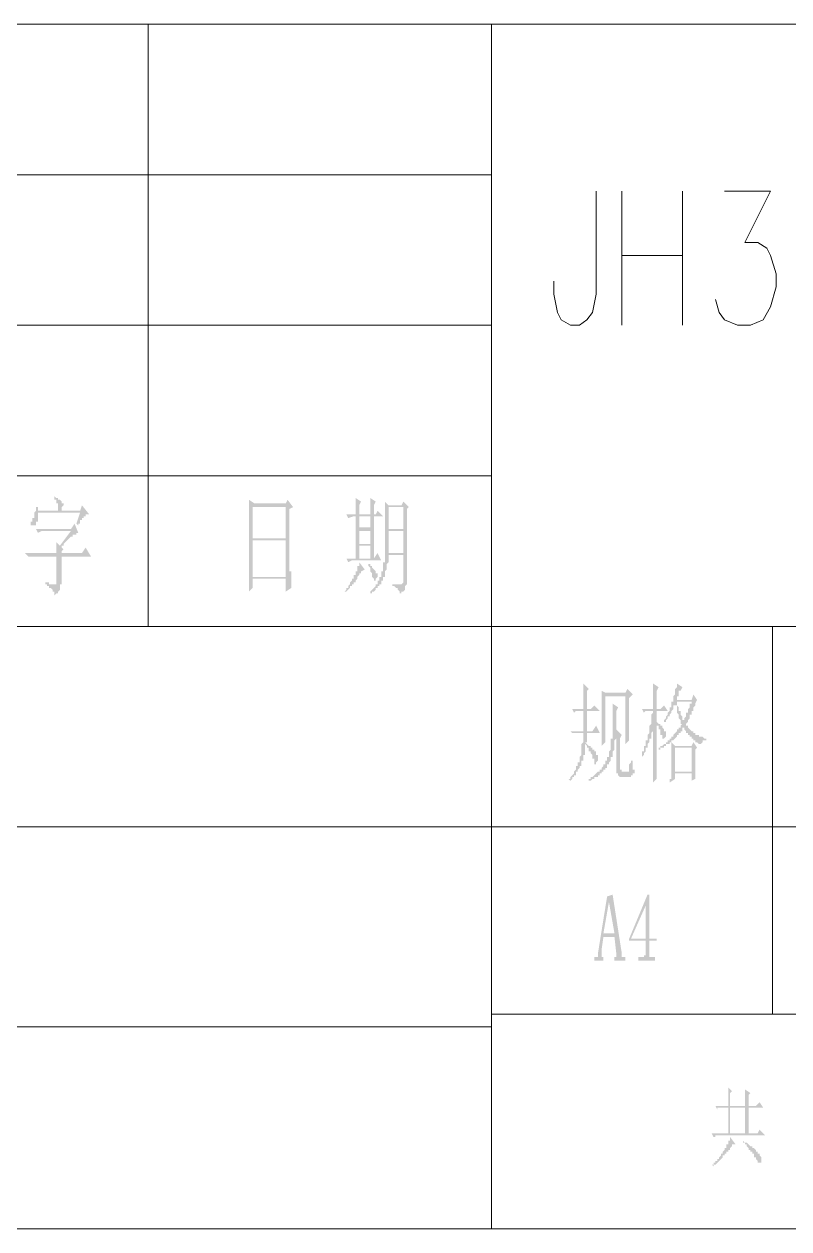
# Model space of a CAD drawing. Header units: millimetres. Extents: x 0 to 275, y 0 to 194.
# Drawn here: x 180.12 to 206.57, y 6.9 to 48.56 of the extents above; entities that cross this region are included whole.
import ezdxf

# ---------------------------------------------------------------- set-up
doc = ezdxf.new("R2010")
doc.units = ezdxf.units.MM

msp = doc.modelspace()

# ---------------------------------------------------------------- hatches: boundary and pattern name
h = msp.add_hatch(color=0)
h.paths.add_polyline_path([(181.9275, 31.284333), (181.991, 31.220833), (181.991, 31.284333), (182.0545, 31.284333), (182.0545, 31.347833), (182.0545, 31.411333), (182.118, 31.411333), (182.118, 31.474833), (182.1815, 31.474833), (182.1815, 31.538333), (182.245, 31.538333), (182.245, 31.601833), (182.3085, 31.601833), (182.372, 31.601833), (182.118, 31.919333), (182.0545, 31.728833), (181.4195, 31.728833), (181.4195, 31.792333), (181.4195, 31.855833), (181.483, 31.919333), (181.483, 31.982833), (181.4195, 31.982833), (181.4195, 32.046333), (181.356, 32.109833), (181.2925, 32.109833), (181.2925, 32.173333), (181.229, 32.173333), (181.1655, 32.236833), (181.1655, 32.173333), (181.1655, 32.109833), (181.229, 32.109833), (181.229, 32.046333), (181.229, 31.982833), (181.2925, 31.982833), (181.2925, 31.919333), (181.2925, 31.855833), (181.2925, 31.792333), (181.2925, 31.728833), (180.594, 31.728833), (180.594, 31.855833), (180.5305, 31.855833), (180.5305, 31.792333), (180.5305, 31.728833), (180.467, 31.665333), (180.467, 31.601833), (180.467, 31.538333), (180.467, 31.474833), (180.4035, 31.474833), (180.4035, 31.411333), (180.4035, 31.347833), (180.34, 31.347833), (180.34, 31.284333), (180.34, 31.220833), (180.4035, 31.220833), (180.467, 31.220833), (180.5305, 31.220833), (180.5305, 31.284333), (180.5305, 31.347833), (180.594, 31.347833), (180.594, 31.411333), (180.594, 31.474833), (180.594, 31.538333), (180.594, 31.601833), (180.594, 31.665333), (182.0545, 31.665333)])
h.paths.add_polyline_path([(181.229, 30.268333), (180.1495, 30.268333), (180.2765, 30.141333), (180.34, 30.141333), (180.4035, 30.141333), (180.467, 30.141333), (181.229, 30.141333), (181.229, 29.315833), (181.229, 29.252333), (181.229, 29.188833), (181.1655, 29.188833), (181.102, 29.188833), (181.0385, 29.188833), (180.975, 29.188833), (180.975, 29.252333), (180.9115, 29.252333), (180.848, 29.252333), (180.848, 29.188833), (180.9115, 29.188833), (180.9115, 29.125333), (180.975, 29.125333), (180.975, 29.061833), (181.0385, 29.061833), (181.102, 28.998333), (181.102, 28.934833), (181.1655, 28.934833), (181.1655, 28.871333), (181.1655, 28.807833), (181.229, 28.871333), (181.2925, 28.871333), (181.2925, 28.934833), (181.356, 28.998333), (181.356, 29.061833), (181.356, 29.125333), (181.356, 29.188833), (181.4195, 29.188833), (181.4195, 29.252333), (181.4195, 30.141333), (182.4355, 30.141333), (182.245, 30.458833), (182.118, 30.268333), (181.4195, 30.268333), (181.4195, 30.331833), (181.483, 30.395333), (181.4195, 30.458833), (181.4195, 30.522333), (181.483, 30.522333), (181.483, 30.585833), (181.5465, 30.649333), (181.61, 30.712833), (181.6735, 30.776333), (181.737, 30.839833), (181.8005, 30.839833), (181.8005, 30.903333), (181.864, 30.903333), (181.9275, 30.903333), (181.9275, 30.966833), (181.991, 30.966833), (181.864, 31.284333), (181.737, 31.093833), (180.5305, 31.093833), (180.594, 30.966833), (180.721, 31.030333), (181.737, 31.030333), (181.356, 30.522333), (181.229, 30.649333), (181.229, 30.585833), (181.229, 30.522333), (181.229, 30.458833), (181.229, 30.395333), (181.229, 30.331833)])
h = msp.add_hatch(color=0)
h.paths.add_polyline_path([(188.0235, 31.855833), (189.1665, 31.855833), (189.1665, 30.776333), (188.0235, 30.776333)])
h.paths.add_polyline_path([(188.0235, 30.712833), (189.1665, 30.712833), (189.1665, 29.442833), (188.0235, 29.442833)])
h.paths.add_polyline_path([(187.8965, 28.934833), (188.0235, 29.061833), (188.0235, 29.379333), (189.1665, 29.379333), (189.1665, 28.934833), (189.357, 29.061833), (189.357, 29.125333), (189.357, 29.188833), (189.357, 29.252333), (189.357, 29.315833), (189.357, 29.379333), (189.357, 29.442833), (189.357, 29.506333), (189.357, 29.569833), (189.357, 29.633333), (189.2935, 29.633333), (189.2935, 29.696833), (189.2935, 29.760333), (189.2935, 29.823833), (189.2935, 31.792333), (189.4205, 31.855833), (189.23, 32.109833), (189.1665, 31.982833), (188.087, 31.982833), (187.8965, 32.109833), (187.8965, 32.046333), (187.8965, 31.982833), (187.8965, 31.919333), (187.8965, 31.855833), (187.8965, 31.792333), (187.8965, 31.728833), (187.8965, 31.665333), (187.8965, 31.601833), (187.8965, 31.538333), (187.8965, 31.474833), (187.8965, 31.411333), (187.8965, 31.347833), (187.8965, 31.284333), (187.8965, 31.220833), (187.8965, 31.157333), (187.8965, 31.093833), (187.8965, 31.030333), (187.8965, 30.966833), (187.8965, 30.903333), (187.8965, 30.839833), (187.8965, 30.776333), (187.8965, 30.712833), (187.8965, 30.649333), (187.8965, 30.585833), (187.8965, 30.522333), (187.8965, 30.458833), (187.8965, 30.395333), (187.8965, 30.331833), (187.8965, 30.268333), (187.8965, 30.204833), (187.8965, 30.141333), (187.8965, 30.077833), (187.8965, 30.014333), (187.8965, 29.950833), (187.8965, 29.887333), (187.8965, 29.823833), (187.8965, 29.760333), (187.8965, 29.696833), (187.8965, 29.633333), (187.8965, 29.569833), (187.8965, 29.506333), (187.8965, 29.442833), (187.8965, 29.379333), (187.8965, 29.315833), (187.8965, 29.252333), (187.8965, 29.188833), (187.8965, 29.125333), (187.8965, 29.061833), (187.8965, 28.998333)])
h = msp.add_hatch(color=0)
h.paths.add_polyline_path([(191.7065, 31.538333), (192.0875, 31.538333), (192.0875, 31.157333), (191.7065, 31.157333)])
h.paths.add_polyline_path([(191.7065, 31.030333), (192.0875, 31.030333), (192.0875, 30.585833), (191.7065, 30.585833)])
h.paths.add_polyline_path([(191.7065, 30.522333), (192.0875, 30.522333), (192.0875, 30.077833), (191.7065, 30.077833)])
h.paths.add_polyline_path([(191.5795, 31.601833), (191.262, 31.601833), (191.3255, 31.474833), (191.516, 31.538333), (191.5795, 31.538333), (191.5795, 30.077833), (191.262, 30.077833), (191.3255, 29.950833), (191.4525, 30.014333), (192.4685, 30.014333), (192.3415, 30.268333), (192.2145, 30.077833), (192.2145, 31.538333), (192.532, 31.538333), (192.3415, 31.728833), (192.278, 31.601833), (192.2145, 31.601833), (192.2145, 31.919333), (192.278, 32.046333), (192.0875, 32.173333), (192.0875, 32.109833), (192.0875, 32.046333), (192.0875, 31.982833), (192.0875, 31.919333), (192.0875, 31.855833), (192.0875, 31.792333), (192.0875, 31.728833), (192.0875, 31.665333), (192.0875, 31.601833), (191.7065, 31.601833), (191.7065, 31.919333), (191.77, 32.046333), (191.5795, 32.173333), (191.5795, 32.109833), (191.5795, 32.046333), (191.5795, 31.982833), (191.5795, 31.919333), (191.5795, 31.855833), (191.5795, 31.792333), (191.5795, 31.728833), (191.5795, 31.665333)])
h.paths.add_polyline_path([(191.7065, 29.950833), (191.7065, 29.887333), (191.7065, 29.823833), (191.643, 29.823833), (191.643, 29.760333), (191.643, 29.696833), (191.643, 29.633333), (191.5795, 29.633333), (191.5795, 29.569833), (191.5795, 29.506333), (191.516, 29.506333), (191.516, 29.442833), (191.516, 29.379333), (191.4525, 29.379333), (191.4525, 29.315833), (191.389, 29.252333), (191.389, 29.188833), (191.3255, 29.125333), (191.3255, 29.061833), (191.262, 29.061833), (191.262, 28.998333), (191.1985, 28.934833), (191.262, 28.934833), (191.3255, 28.998333), (191.389, 29.061833), (191.389, 29.125333), (191.4525, 29.125333), (191.4525, 29.188833), (191.516, 29.188833), (191.516, 29.252333), (191.5795, 29.252333), (191.5795, 29.315833), (191.643, 29.379333), (191.643, 29.442833), (191.7065, 29.506333), (191.7065, 29.569833), (191.77, 29.569833), (191.77, 29.633333), (191.897, 29.696833)])
h.paths.add_polyline_path([(192.024, 29.887333), (192.024, 29.823833), (192.0875, 29.760333), (192.0875, 29.696833), (192.0875, 29.633333), (192.151, 29.569833), (192.151, 29.506333), (192.151, 29.442833), (192.2145, 29.379333), (192.2145, 29.315833), (192.278, 29.315833), (192.278, 29.379333), (192.3415, 29.442833), (192.3415, 29.506333), (192.3415, 29.569833), (192.278, 29.569833), (192.278, 29.633333), (192.2145, 29.696833), (192.151, 29.760333), (192.151, 29.823833), (192.0875, 29.823833), (192.0875, 29.887333)])
h.paths.add_polyline_path([(192.7225, 31.855833), (193.2305, 31.855833), (193.2305, 31.093833), (192.7225, 31.093833)])
h.paths.add_polyline_path([(192.7225, 31.030333), (193.2305, 31.030333), (193.2305, 30.268333), (192.7225, 30.268333), (192.7225, 30.331833), (192.7225, 30.395333), (192.7225, 30.458833), (192.7225, 30.522333), (192.7225, 30.585833), (192.7225, 30.649333), (192.7225, 30.712833), (192.7225, 30.776333), (192.7225, 30.839833), (192.7225, 30.903333), (192.7225, 30.966833)])
h.paths.add_polyline_path([(192.8495, 29.188833), (192.8495, 29.125333), (192.913, 29.125333), (192.9765, 29.061833), (193.04, 29.061833), (193.04, 28.998333), (193.1035, 28.934833), (193.1035, 28.871333), (193.167, 28.871333), (193.167, 28.934833), (193.2305, 28.934833), (193.294, 28.998333), (193.294, 29.061833), (193.294, 29.125333), (193.3575, 29.188833), (193.3575, 31.792333), (193.421, 31.855833), (193.2305, 32.046333), (193.167, 31.919333), (192.7225, 31.919333), (192.5955, 32.046333), (192.5955, 31.982833), (192.5955, 31.919333), (192.5955, 31.855833), (192.5955, 31.792333), (192.5955, 31.728833), (192.5955, 31.665333), (192.5955, 31.601833), (192.5955, 31.538333), (192.5955, 31.474833), (192.5955, 31.411333), (192.5955, 31.347833), (192.5955, 31.284333), (192.5955, 31.220833), (192.5955, 31.157333), (192.5955, 31.093833), (192.5955, 31.030333), (192.5955, 30.966833), (192.5955, 30.903333), (192.5955, 30.839833), (192.5955, 30.776333), (192.5955, 30.712833), (192.5955, 30.649333), (192.5955, 30.585833), (192.5955, 30.522333), (192.5955, 30.458833), (192.5955, 30.395333), (192.5955, 30.331833), (192.5955, 30.268333), (192.5955, 30.204833), (192.5955, 30.141333), (192.5955, 30.077833), (192.5955, 30.014333), (192.5955, 29.950833), (192.532, 29.950833), (192.532, 29.887333), (192.532, 29.823833), (192.532, 29.760333), (192.532, 29.696833), (192.532, 29.633333), (192.4685, 29.633333), (192.4685, 29.569833), (192.4685, 29.506333), (192.4685, 29.442833), (192.405, 29.442833), (192.405, 29.379333), (192.405, 29.315833), (192.3415, 29.315833), (192.3415, 29.252333), (192.3415, 29.188833), (192.278, 29.188833), (192.278, 29.125333), (192.2145, 29.061833), (192.151, 28.998333), (192.0875, 28.934833), (192.0875, 28.871333), (192.151, 28.871333), (192.151, 28.934833), (192.2145, 28.934833), (192.278, 28.998333), (192.278, 29.061833), (192.3415, 29.061833), (192.3415, 29.125333), (192.405, 29.125333), (192.405, 29.188833), (192.4685, 29.188833), (192.4685, 29.252333), (192.4685, 29.315833), (192.532, 29.315833), (192.532, 29.379333), (192.532, 29.442833), (192.5955, 29.442833), (192.5955, 29.506333), (192.5955, 29.569833), (192.5955, 29.633333), (192.659, 29.696833), (192.659, 29.760333), (192.659, 29.823833), (192.659, 29.887333), (192.7225, 29.950833), (192.7225, 30.014333), (192.7225, 30.077833), (192.7225, 30.141333), (192.7225, 30.204833), (193.2305, 30.204833), (193.2305, 29.315833), (193.2305, 29.252333), (193.167, 29.188833), (193.1035, 29.188833), (193.04, 29.188833), (192.9765, 29.188833), (192.913, 29.188833)])
h = msp.add_hatch(color=0)
h.paths.add_polyline_path([(199.4535, 25.759833), (199.4535, 25.696333), (199.4535, 25.632833), (199.4535, 25.569333), (199.4535, 25.505833), (199.4535, 25.442333), (199.4535, 25.378833), (199.4535, 25.315333), (199.4535, 25.251833), (199.4535, 25.188333), (199.4535, 25.124833), (199.4535, 25.061333), (199.4535, 24.997833), (199.4535, 24.934333), (199.4535, 24.870833), (199.0725, 24.870833), (199.136, 24.743833), (199.1995, 24.807333), (199.263, 24.807333), (199.3265, 24.807333), (199.4535, 24.807333), (199.4535, 24.108833), (199.009, 24.108833), (199.0725, 24.045333), (199.136, 24.045333), (199.1995, 24.045333), (199.263, 24.045333), (199.4535, 24.045333), (199.4535, 23.981833), (199.4535, 23.918333), (199.4535, 23.854833), (199.4535, 23.791333), (199.4535, 23.727833), (199.39, 23.664333), (199.39, 23.600833), (199.39, 23.537333), (199.39, 23.473833), (199.39, 23.410333), (199.39, 23.346833), (199.39, 23.283333), (199.3265, 23.219833), (199.3265, 23.156333), (199.3265, 23.092833), (199.3265, 23.029333), (199.263, 23.029333), (199.263, 22.965833), (199.263, 22.902333), (199.1995, 22.902333), (199.1995, 22.838833), (199.1995, 22.775333), (199.136, 22.711833), (199.136, 22.648333), (199.0725, 22.584833), (199.009, 22.521333), (199.009, 22.457833), (198.9455, 22.457833), (199.009, 22.394333), (199.0725, 22.457833), (199.0725, 22.521333), (199.136, 22.521333), (199.136, 22.584833), (199.1995, 22.584833), (199.1995, 22.648333), (199.1995, 22.711833), (199.263, 22.711833), (199.263, 22.775333), (199.3265, 22.838833), (199.3265, 22.902333), (199.39, 22.902333), (199.39, 22.965833), (199.39, 23.029333), (199.39, 23.092833), (199.4535, 23.092833), (199.4535, 23.156333), (199.4535, 23.219833), (199.4535, 23.283333), (199.517, 23.283333), (199.517, 23.346833), (199.517, 23.410333), (199.517, 23.473833), (199.517, 23.537333), (199.517, 23.600833), (199.517, 23.664333), (199.5805, 23.600833), (199.5805, 23.537333), (199.644, 23.537333), (199.644, 23.473833), (199.644, 23.410333), (199.7075, 23.410333), (199.7075, 23.346833), (199.771, 23.283333), (199.771, 23.219833), (199.771, 23.156333), (199.8345, 23.156333), (199.8345, 23.092833), (199.8345, 23.029333), (199.8345, 22.965833), (199.898, 22.965833), (199.898, 23.029333), (199.9615, 23.092833), (199.9615, 23.156333), (199.9615, 23.219833), (199.9615, 23.283333), (199.898, 23.283333), (199.898, 23.346833), (199.898, 23.410333), (199.8345, 23.410333), (199.8345, 23.473833), (199.771, 23.473833), (199.771, 23.537333), (199.7075, 23.537333), (199.7075, 23.600833), (199.644, 23.600833), (199.5805, 23.664333), (199.517, 23.727833), (199.5805, 23.727833), (199.5805, 23.791333), (199.5805, 23.854833), (199.5805, 23.918333), (199.5805, 23.981833), (199.5805, 24.045333), (200.025, 24.045333), (199.898, 24.299333), (199.771, 24.108833), (199.5805, 24.108833), (199.5805, 24.807333), (200.025, 24.807333), (199.8345, 24.997833), (199.7075, 24.870833), (199.5805, 24.870833), (199.5805, 25.505833), (199.644, 25.569333)])
h.paths.add_polyline_path([(201.041, 25.251833), (201.168, 25.378833), (200.9775, 25.569333), (200.914, 25.442333), (200.2155, 25.442333), (200.0885, 25.505833), (200.0885, 25.442333), (200.0885, 25.378833), (200.0885, 25.315333), (200.0885, 25.251833), (200.0885, 25.188333), (200.0885, 25.124833), (200.0885, 25.061333), (200.0885, 24.997833), (200.0885, 24.934333), (200.0885, 24.870833), (200.0885, 24.807333), (200.0885, 24.743833), (200.0885, 24.680333), (200.0885, 24.616833), (200.0885, 24.553333), (200.0885, 24.489833), (200.0885, 24.426333), (200.0885, 24.362833), (200.0885, 24.299333), (200.0885, 24.235833), (200.0885, 24.172333), (200.0885, 24.108833), (200.0885, 24.045333), (200.0885, 23.981833), (200.0885, 23.918333), (200.0885, 23.854833), (200.0885, 23.791333), (200.0885, 23.727833), (200.0885, 23.664333), (200.0885, 23.600833), (200.2155, 23.727833), (200.2155, 25.315333), (200.914, 25.315333), (200.914, 23.664333), (201.041, 23.791333), (201.041, 23.854833), (201.041, 23.918333), (201.041, 23.981833), (201.041, 24.045333), (201.041, 24.108833), (201.041, 24.172333), (201.041, 24.235833), (201.041, 24.299333), (201.041, 24.362833), (201.041, 24.426333), (201.041, 24.489833), (201.041, 24.553333), (201.041, 24.616833), (201.041, 24.680333), (201.041, 24.743833), (201.041, 24.807333), (201.041, 24.870833), (201.041, 24.934333), (201.041, 24.997833), (201.041, 25.061333), (201.041, 25.124833), (201.041, 25.188333)])
h.paths.add_polyline_path([(200.4695, 25.061333), (200.4695, 24.997833), (200.4695, 24.934333), (200.4695, 24.870833), (200.4695, 24.807333), (200.4695, 24.743833), (200.4695, 24.680333), (200.4695, 24.616833), (200.4695, 24.553333), (200.4695, 24.489833), (200.4695, 24.426333), (200.4695, 24.362833), (200.4695, 24.299333), (200.4695, 24.235833), (200.4695, 24.172333), (200.4695, 24.108833), (200.4695, 24.045333), (200.4695, 23.981833), (200.4695, 23.918333), (200.4695, 23.854833), (200.406, 23.854833), (200.406, 23.791333), (200.406, 23.727833), (200.406, 23.664333), (200.406, 23.600833), (200.406, 23.537333), (200.406, 23.473833), (200.3425, 23.410333), (200.3425, 23.346833), (200.3425, 23.283333), (200.3425, 23.219833), (200.279, 23.219833), (200.279, 23.156333), (200.279, 23.092833), (200.2155, 23.092833), (200.2155, 23.029333), (200.2155, 22.965833), (200.152, 22.965833), (200.152, 22.902333), (200.0885, 22.838833), (200.0885, 22.775333), (200.025, 22.775333), (200.025, 22.711833), (199.9615, 22.711833), (199.898, 22.648333), (199.8345, 22.584833), (199.771, 22.521333), (199.7075, 22.521333), (199.7075, 22.457833), (199.644, 22.457833), (199.644, 22.394333), (199.7075, 22.394333), (199.771, 22.457833), (199.8345, 22.457833), (199.8345, 22.521333), (199.898, 22.521333), (199.9615, 22.521333), (199.9615, 22.584833), (200.025, 22.584833), (200.025, 22.648333), (200.0885, 22.648333), (200.0885, 22.711833), (200.152, 22.711833), (200.152, 22.775333), (200.2155, 22.775333), (200.2155, 22.838833), (200.279, 22.838833), (200.279, 22.902333), (200.279, 22.965833), (200.3425, 22.965833), (200.3425, 23.029333), (200.406, 23.092833), (200.406, 23.156333), (200.406, 23.219833), (200.4695, 23.219833), (200.4695, 23.283333), (200.4695, 23.346833), (200.4695, 23.410333), (200.533, 23.473833), (200.533, 23.537333), (200.533, 23.600833), (200.533, 23.664333), (200.533, 23.727833), (200.533, 23.791333), (200.5965, 23.854833), (200.5965, 23.918333), (200.5965, 23.981833), (200.5965, 24.045333), (200.5965, 24.108833), (200.5965, 24.172333), (200.5965, 24.235833), (200.5965, 24.299333), (200.5965, 24.362833), (200.5965, 24.426333), (200.5965, 24.489833), (200.5965, 24.553333), (200.5965, 24.616833), (200.5965, 24.680333), (200.5965, 24.743833), (200.5965, 24.807333), (200.66, 24.934333)])
h.paths.add_polyline_path([(200.5965, 22.838833), (200.5965, 22.775333), (200.5965, 22.711833), (200.5965, 22.648333), (200.66, 22.648333), (200.66, 22.584833), (200.7235, 22.521333), (200.787, 22.521333), (201.041, 22.521333), (201.1045, 22.521333), (201.1045, 22.584833), (201.168, 22.584833), (201.168, 22.648333), (201.2315, 22.648333), (201.2315, 22.711833), (201.2315, 22.775333), (201.168, 22.775333), (201.168, 22.838833), (201.168, 22.902333), (201.168, 22.965833), (201.168, 23.029333), (201.168, 23.092833), (201.1045, 23.092833), (201.1045, 23.156333), (201.1045, 23.219833), (201.1045, 23.283333), (201.1045, 23.346833), (201.1045, 23.283333), (201.1045, 23.219833), (201.1045, 23.156333), (201.1045, 23.092833), (201.1045, 23.029333), (201.041, 22.965833), (201.041, 22.902333), (201.041, 22.838833), (201.041, 22.775333), (201.041, 22.711833), (200.9775, 22.711833), (200.8505, 22.711833), (200.787, 22.711833), (200.787, 22.775333), (200.7235, 22.775333), (200.7235, 22.838833), (200.7235, 23.854833), (200.787, 23.981833), (200.5965, 24.172333), (200.5965, 24.108833), (200.5965, 24.045333), (200.5965, 23.981833), (200.5965, 23.918333), (200.5965, 23.854833), (200.5965, 23.791333), (200.5965, 23.727833), (200.5965, 23.664333), (200.5965, 23.600833)])
h = msp.add_hatch(color=0)
h.paths.add_polyline_path([(202.6285, 23.537333), (203.2, 23.537333), (203.2, 22.711833), (202.6285, 22.711833)])
h.paths.add_polyline_path([(203.327, 23.473833), (203.3905, 23.537333), (203.2635, 23.727833), (203.2, 23.600833), (202.6285, 23.600833), (202.5015, 23.727833), (202.5015, 23.791333), (202.565, 23.791333), (202.6285, 23.854833), (202.692, 23.918333), (202.692, 23.981833), (202.7555, 23.981833), (202.7555, 24.045333), (202.819, 24.045333), (202.819, 24.108833), (202.8825, 24.108833), (202.8825, 24.172333), (202.8825, 24.235833), (202.946, 24.235833), (202.946, 24.172333), (203.0095, 24.108833), (203.0095, 24.045333), (203.073, 24.045333), (203.073, 23.981833), (203.1365, 23.981833), (203.1365, 23.918333), (203.2, 23.918333), (203.2, 23.854833), (203.2635, 23.854833), (203.2635, 23.791333), (203.327, 23.791333), (203.327, 23.727833), (203.3905, 23.727833), (203.454, 23.664333), (203.5175, 23.664333), (203.581, 23.727833), (203.581, 23.791333), (203.6445, 23.791333), (203.708, 23.791333), (203.708, 23.854833), (203.6445, 23.854833), (203.581, 23.918333), (203.5175, 23.918333), (203.454, 23.918333), (203.454, 23.981833), (203.3905, 23.981833), (203.327, 23.981833), (203.327, 24.045333), (203.2635, 24.045333), (203.2635, 24.108833), (203.2, 24.108833), (203.1365, 24.172333), (203.073, 24.235833), (203.073, 24.299333), (203.0095, 24.299333), (203.0095, 24.362833), (203.073, 24.426333), (203.073, 24.489833), (203.1365, 24.553333), (203.1365, 24.616833), (203.1365, 24.680333), (203.2, 24.680333), (203.2, 24.743833), (203.2, 24.807333), (203.2635, 24.807333), (203.2635, 24.870833), (203.2635, 24.934333), (203.327, 24.997833), (203.327, 25.061333), (203.3905, 25.188333), (203.2635, 25.378833), (203.2, 25.188333), (202.692, 25.188333), (202.692, 25.251833), (202.692, 25.315333), (202.7555, 25.315333), (202.7555, 25.378833), (202.7555, 25.442333), (202.7555, 25.505833), (202.819, 25.505833), (202.8825, 25.632833), (202.692, 25.759833), (202.692, 25.696333), (202.692, 25.632833), (202.6285, 25.569333), (202.6285, 25.505833), (202.6285, 25.442333), (202.6285, 25.378833), (202.565, 25.315333), (202.565, 25.251833), (202.565, 25.188333), (202.565, 25.124833), (202.5015, 25.124833), (202.5015, 25.061333), (202.5015, 24.997833), (202.5015, 24.934333), (202.438, 24.934333), (202.438, 24.870833), (202.438, 24.807333), (202.3745, 24.743833), (202.3745, 24.680333), (202.311, 24.616833), (202.311, 24.553333), (202.2475, 24.489833), (202.2475, 24.426333), (202.311, 24.426333), (202.311, 24.489833), (202.3745, 24.553333), (202.3745, 24.616833), (202.438, 24.616833), (202.438, 24.680333), (202.5015, 24.743833), (202.5015, 24.807333), (202.565, 24.870833), (202.565, 24.934333), (202.565, 24.997833), (202.6285, 24.997833), (202.6285, 25.061333), (202.6285, 24.997833), (202.692, 24.997833), (202.692, 24.934333), (202.692, 24.870833), (202.692, 24.807333), (202.692, 24.743833), (202.7555, 24.680333), (202.7555, 24.616833), (202.7555, 24.553333), (202.819, 24.489833), (202.819, 24.426333), (202.819, 24.362833), (202.8825, 24.362833), (202.819, 24.299333), (202.819, 24.235833), (202.7555, 24.235833), (202.7555, 24.172333), (202.692, 24.172333), (202.692, 24.108833), (202.6285, 24.045333), (202.565, 23.981833), (202.565, 23.918333), (202.5015, 23.918333), (202.5015, 23.854833), (202.438, 23.854833), (202.438, 23.791333), (202.3745, 23.791333), (202.3745, 23.727833), (202.311, 23.727833), (202.311, 23.664333), (202.2475, 23.664333), (202.184, 23.600833), (202.1205, 23.600833), (202.1205, 23.537333), (202.057, 23.537333), (202.057, 23.473833), (202.1205, 23.473833), (202.1205, 23.537333), (202.184, 23.537333), (202.2475, 23.537333), (202.2475, 23.600833), (202.311, 23.600833), (202.311, 23.664333), (202.3745, 23.664333), (202.438, 23.664333), (202.438, 23.727833), (202.5015, 23.727833), (202.5015, 23.664333), (202.5015, 23.600833), (202.5015, 23.537333), (202.5015, 23.473833), (202.5015, 23.410333), (202.5015, 23.346833), (202.5015, 23.283333), (202.5015, 23.219833), (202.5015, 23.156333), (202.5015, 23.092833), (202.5015, 23.029333), (202.5015, 22.965833), (202.5015, 22.902333), (202.5015, 22.838833), (202.5015, 22.775333), (202.5015, 22.711833), (202.5015, 22.648333), (202.5015, 22.584833), (202.5015, 22.521333), (202.5015, 22.457833), (202.438, 22.457833), (202.438, 22.394333), (202.438, 22.330833), (202.6285, 22.457833), (202.6285, 22.648333), (203.2, 22.648333), (203.2, 22.394333), (203.327, 22.457833), (203.327, 22.521333), (203.327, 22.584833), (203.327, 22.648333), (203.327, 22.711833), (203.327, 22.775333), (203.327, 22.838833), (203.327, 22.902333), (203.327, 22.965833), (203.327, 23.029333), (203.327, 23.092833), (203.327, 23.156333), (203.327, 23.219833), (203.327, 23.283333), (203.327, 23.346833), (203.327, 23.410333)])
h.paths.add_polyline_path([(202.692, 25.124833), (203.2, 25.124833), (203.2, 25.061333), (203.1365, 25.061333), (203.1365, 24.997833), (203.1365, 24.934333), (203.073, 24.870833), (203.073, 24.807333), (203.073, 24.743833), (203.0095, 24.743833), (203.0095, 24.680333), (203.0095, 24.616833), (202.946, 24.553333), (202.946, 24.489833), (202.8825, 24.489833), (202.8825, 24.553333), (202.8825, 24.616833), (202.819, 24.680333), (202.819, 24.743833), (202.819, 24.807333), (202.7555, 24.807333), (202.7555, 24.870833), (202.7555, 24.934333), (202.692, 24.997833), (202.692, 25.061333)])
h.paths.add_polyline_path([(201.9935, 23.156333), (201.9935, 24.362833), (201.9935, 24.299333), (202.057, 24.299333), (202.057, 24.235833), (202.057, 24.172333), (202.1205, 24.172333), (202.1205, 24.108833), (202.1205, 24.045333), (202.1205, 23.981833), (202.184, 23.981833), (202.184, 23.918333), (202.184, 23.854833), (202.2475, 23.854833), (202.311, 23.918333), (202.311, 23.981833), (202.311, 24.045333), (202.311, 24.108833), (202.2475, 24.108833), (202.2475, 24.172333), (202.184, 24.235833), (202.184, 24.299333), (202.1205, 24.299333), (202.1205, 24.362833), (202.057, 24.362833), (201.9935, 24.426333), (201.9935, 24.807333), (202.3745, 24.807333), (202.2475, 24.997833), (202.1205, 24.870833), (201.9935, 24.870833), (201.9935, 25.505833), (202.057, 25.632833), (201.8665, 25.759833), (201.8665, 25.696333), (201.8665, 25.632833), (201.8665, 25.569333), (201.8665, 25.505833), (201.8665, 25.442333), (201.8665, 25.378833), (201.8665, 25.315333), (201.8665, 25.251833), (201.8665, 25.188333), (201.8665, 25.124833), (201.8665, 25.061333), (201.8665, 24.997833), (201.8665, 24.934333), (201.8665, 24.870833), (201.4855, 24.870833), (201.549, 24.743833), (201.6125, 24.807333), (201.8665, 24.807333), (201.8665, 24.743833), (201.803, 24.680333), (201.803, 24.616833), (201.803, 24.553333), (201.803, 24.489833), (201.803, 24.426333), (201.803, 24.362833), (201.7395, 24.299333), (201.7395, 24.235833), (201.7395, 24.172333), (201.7395, 24.108833), (201.7395, 24.045333), (201.676, 23.981833), (201.676, 23.918333), (201.676, 23.854833), (201.676, 23.791333), (201.6125, 23.791333), (201.6125, 23.727833), (201.6125, 23.664333), (201.6125, 23.600833), (201.549, 23.600833), (201.549, 23.537333), (201.549, 23.473833), (201.549, 23.410333), (201.4855, 23.410333), (201.4855, 23.346833), (201.4855, 23.283333), (201.4855, 23.219833), (201.422, 23.219833), (201.4855, 23.219833), (201.549, 23.283333), (201.549, 23.346833), (201.6125, 23.410333), (201.6125, 23.473833), (201.6125, 23.537333), (201.676, 23.537333), (201.676, 23.600833), (201.676, 23.664333), (201.7395, 23.727833), (201.7395, 23.791333), (201.7395, 23.854833), (201.803, 23.854833), (201.803, 23.918333), (201.803, 23.981833), (201.803, 24.045333), (201.8665, 24.108833), (201.8665, 24.172333), (201.8665, 24.108833), (201.8665, 24.045333), (201.8665, 23.981833), (201.8665, 23.918333), (201.8665, 23.854833), (201.8665, 23.791333), (201.8665, 23.727833), (201.8665, 23.664333), (201.8665, 23.600833), (201.8665, 23.537333), (201.8665, 23.473833), (201.8665, 23.410333), (201.8665, 23.346833), (201.8665, 23.283333), (201.8665, 23.219833), (201.8665, 23.156333), (201.8665, 23.092833), (201.8665, 23.029333), (201.8665, 22.965833), (201.8665, 22.902333), (201.8665, 22.838833), (201.8665, 22.775333), (201.8665, 22.711833), (201.8665, 22.648333), (201.8665, 22.584833), (201.8665, 22.521333), (201.8665, 22.457833), (201.8665, 22.394333), (201.8665, 22.330833), (201.9935, 22.457833), (201.9935, 22.521333), (201.9935, 22.584833), (201.9935, 22.648333), (201.9935, 22.711833), (201.9935, 22.775333), (201.9935, 22.838833), (201.9935, 22.902333), (201.9935, 22.965833), (201.9935, 23.029333), (201.9935, 23.092833)])
h = msp.add_hatch(color=0)
h.paths.add_polyline_path([(200.533, 16.996833), (200.152, 16.996833), (200.0885, 16.552333), (200.0885, 16.488833), (200.0885, 16.425333), (200.0885, 16.361833), (200.0885, 16.298333), (200.152, 16.298333), (200.152, 16.171333), (199.8345, 16.171333), (199.8345, 16.298333), (199.898, 16.298333), (199.9615, 16.298333), (199.9615, 16.361833), (199.9615, 16.425333), (200.279, 18.393833), (200.4695, 18.457333), (200.787, 16.425333), (200.787, 16.361833), (200.787, 16.298333), (200.8505, 16.298333), (200.914, 16.298333), (200.914, 16.171333), (200.533, 16.171333), (200.533, 16.298333), (200.5965, 16.298333), (200.5965, 16.361833), (200.5965, 16.425333)])
h.paths.add_polyline_path([(200.3425, 18.203333), (200.152, 17.123833), (200.533, 17.123833)])
h = msp.add_hatch(color=0)
h.paths.add_polyline_path([(201.7395, 16.425333), (201.7395, 16.361833), (201.7395, 16.298333), (201.803, 16.298333), (201.8665, 16.298333), (201.93, 16.298333), (201.93, 16.171333), (201.3585, 16.171333), (201.3585, 16.298333), (201.4855, 16.298333), (201.549, 16.298333), (201.549, 16.361833), (201.6125, 16.361833), (201.6125, 16.425333), (201.6125, 16.869833), (201.041, 16.869833), (201.041, 16.933333), (201.676, 18.457333), (201.7395, 18.457333), (201.7395, 16.933333), (201.9935, 16.933333), (201.9935, 16.869833), (201.7395, 16.869833)])
h.paths.add_polyline_path([(201.6125, 18.076333), (201.1045, 16.933333), (201.6125, 16.933333)])
h = msp.add_hatch(color=0)
h.paths.add_polyline_path([(204.5335, 11.091333), (205.0415, 11.091333), (205.0415, 10.202333), (204.5335, 10.202333)])
h.paths.add_polyline_path([(204.47, 11.154833), (204.0255, 11.154833), (204.089, 11.027833), (204.089, 11.091333), (204.1525, 11.091333), (204.216, 11.091333), (204.47, 11.091333), (204.47, 10.202333), (203.8985, 10.202333), (203.962, 10.075333), (204.0255, 10.075333), (204.0255, 10.138833), (204.089, 10.138833), (205.74, 10.138833), (205.5495, 10.329333), (205.486, 10.202333), (205.1685, 10.202333), (205.1685, 11.091333), (205.6765, 11.091333), (205.5495, 11.281833), (205.4225, 11.154833), (205.1685, 11.154833), (205.1685, 11.535833), (205.232, 11.599333), (205.0415, 11.726333), (205.0415, 11.662833), (205.0415, 11.599333), (205.0415, 11.535833), (205.0415, 11.472333), (205.0415, 11.408833), (205.0415, 11.345333), (205.0415, 11.281833), (205.0415, 11.218333), (205.0415, 11.154833), (204.5335, 11.154833), (204.5335, 11.599333), (204.597, 11.662833), (204.47, 11.789833), (204.47, 11.726333), (204.47, 11.662833), (204.47, 11.599333), (204.47, 11.535833), (204.47, 11.472333), (204.47, 11.408833), (204.47, 11.345333), (204.47, 11.281833), (204.47, 11.218333)])
h.paths.add_polyline_path([(204.5335, 10.075333), (204.5335, 10.011833), (204.5335, 9.948333), (204.47, 9.948333), (204.47, 9.884833), (204.47, 9.821333), (204.4065, 9.821333), (204.4065, 9.757833), (204.4065, 9.694333), (204.343, 9.694333), (204.343, 9.630833), (204.2795, 9.567333), (204.2795, 9.503833), (204.216, 9.503833), (204.216, 9.440333), (204.1525, 9.376833), (204.1525, 9.313333), (204.089, 9.313333), (204.089, 9.249833), (204.0255, 9.249833), (204.0255, 9.186333), (203.962, 9.186333), (203.962, 9.122833), (203.8985, 9.122833), (203.962, 9.059333), (203.962, 9.122833), (204.0255, 9.122833), (204.089, 9.186333), (204.1525, 9.249833), (204.216, 9.313333), (204.2795, 9.376833), (204.2795, 9.440333), (204.343, 9.440333), (204.343, 9.503833), (204.4065, 9.503833), (204.4065, 9.567333), (204.47, 9.567333), (204.47, 9.630833), (204.5335, 9.630833), (204.5335, 9.694333), (204.597, 9.757833), (204.597, 9.821333), (204.724, 9.821333)])
h.paths.add_polyline_path([(204.978, 9.884833), (205.0415, 9.884833), (205.0415, 9.821333), (205.105, 9.821333), (205.105, 9.757833), (205.1685, 9.694333), (205.1685, 9.630833), (205.232, 9.630833), (205.232, 9.567333), (205.2955, 9.567333), (205.2955, 9.503833), (205.359, 9.503833), (205.359, 9.440333), (205.359, 9.376833), (205.4225, 9.376833), (205.4225, 9.313333), (205.486, 9.249833), (205.486, 9.186333), (205.5495, 9.186333), (205.613, 9.186333), (205.613, 9.249833), (205.613, 9.313333), (205.613, 9.376833), (205.5495, 9.440333), (205.5495, 9.503833), (205.486, 9.503833), (205.486, 9.567333), (205.4225, 9.567333), (205.4225, 9.630833), (205.359, 9.694333), (205.2955, 9.694333), (205.2955, 9.757833), (205.232, 9.757833), (205.1685, 9.821333), (205.105, 9.884833), (205.0415, 9.884833), (204.978, 9.948333)])

# ---------------------------------------------------------------- linework, layer by layer
at = {"color": 0, "lineweight": 0}
msp.add_lwpolyline([(270.7005, 48.556333), (270.7005, 6.900333), (136.779, 6.900333), (136.779, 48.556333)], close=True, dxfattribs=at)
for points in [[(184.404, 27.728333), (184.404, 48.556333)], [(196.2785, 6.900333), (196.2785, 48.556333)], [(270.7005, 44.746333), (270.7005, 6.900333), (18.9865, 6.900333)], [(196.2785, 43.349333), (136.779, 43.349333)], [(199.898, 42.777833), (199.898, 39.221833), (199.771, 38.586833), (199.5805, 38.332833), (199.3265, 38.142333), (199.009, 38.142333), (198.6915, 38.332833), (198.5645, 38.586833), (198.4375, 39.221833), (198.4375, 39.666333)], [(200.787, 38.142333), (200.787, 42.777833)], [(202.8825, 42.777833), (202.8825, 38.142333)], [(204.343, 42.777833), (205.9305, 42.777833), (205.0415, 40.999833), (205.486, 40.999833), (205.8035, 40.809333), (205.9305, 40.555333), (206.121, 39.920333), (206.121, 39.475833), (205.9305, 38.777333), (205.6765, 38.332833), (205.232, 38.142333), (204.7875, 38.142333), (204.343, 38.332833), (204.1525, 38.586833), (204.0255, 39.031333)], [(200.787, 40.555333), (202.8825, 40.555333)], [(196.2785, 38.142333), (136.779, 38.142333)], [(196.2785, 32.935333), (136.779, 32.935333)], [(233.4895, 27.728333), (136.779, 27.728333)], [(205.994, 14.329833), (205.994, 27.728333)], [(136.779, 20.806833), (198.755, 20.806833)], [(233.4895, 20.806833), (196.2785, 20.806833)], [(233.4895, 14.329833), (196.2785, 14.329833)], [(136.779, 13.885333), (196.2785, 13.885333)]]:
    msp.add_lwpolyline(points, dxfattribs=at)

doc.saveas('drawing.dxf')
